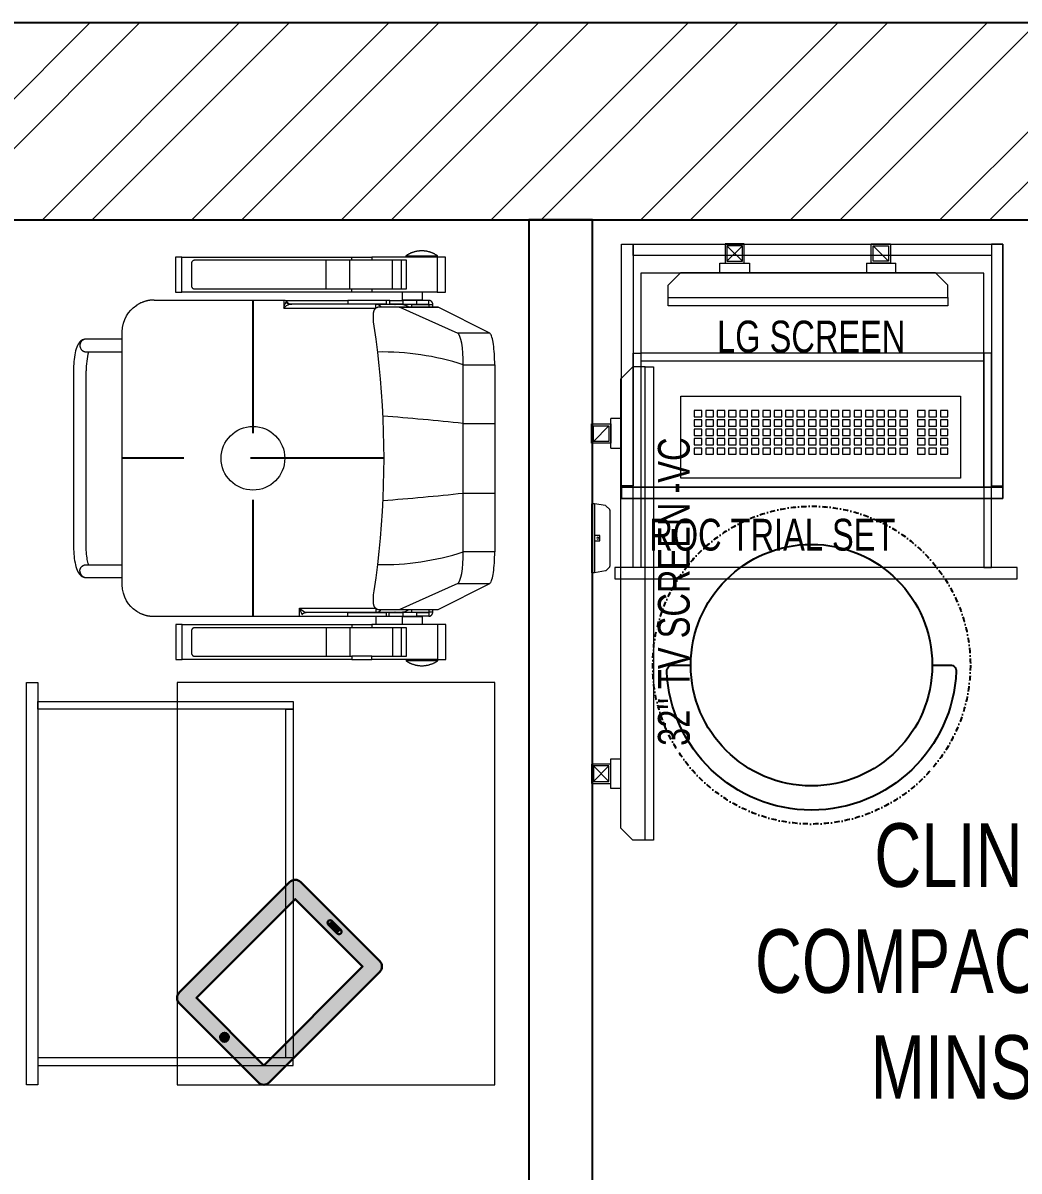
# Model space of a CAD drawing. Header units: feet. Extents: x 6972614 to 7004462, y -5279436 to -5273695.
# Drawn here: x 6988928 to 6990496, y -5275501 to -5273695 of the extents above; entities that cross this region are included whole.
import ezdxf

# ---------------------------------------------------------------- set-up
doc = ezdxf.new("R2010")
doc.units = ezdxf.units.FT
doc.header["$LTSCALE"] = 33
doc.header["$MEASUREMENT"] = 0
doc.linetypes.add('DASHDOT2', pattern=[0.5, 0.25, -0.125, 0, -0.125])
doc.linetypes.add('HIDDEN', pattern=[9.525, 6.35, -3.175])
doc.layers.add('A-WALL', color=1, linetype='Continuous')
for name, color, linetype, lineweight in [('A-WALL HATCH', 251, 'Continuous', 0), ('Floor-Unit', 1, 'Continuous', 13), ('LENS-DIM', 252, 'Continuous', 5), ('LENS-FURNITURE', 13, 'Continuous', 9), ('LENS-PARTITION', 21, 'Continuous', 25), ('LENS-TEXT', 31, 'Continuous', 5), ('LENS_DIMENSION', 193, 'Continuous', 0), ('LENS_PARTITION', 21, 'Continuous', 25), ('LENS_TEXT', 31, 'Continuous', 5), ('LK-EQPMT', 3, 'Continuous', 18), ('LK-FURNITURE', 13, 'Continuous', 9), ('LN-ELEVATION-1', 81, 'Continuous', 25), ('LN-ELEVATION-2', 103, 'Continuous', 20), ('TV', 92, 'Continuous', 18)]:
    doc.layers.add(name, color=color, linetype=linetype, lineweight=lineweight)
doc.styles.get("Standard").update_dxf_attribs({"font": 'GILC____.TTF'})

# ---------------------------------------------------------------- blocks, each defined once
blk = doc.blocks.new('A$C3831afab')
at = {"layer": 'A-WALL HATCH'}
h = blk.add_hatch(dxfattribs=at)
h.set_pattern_fill('ANSI32', color=256, scale=444)
h.set_pattern_definition([(45, (-3391640.25, 5458740.59), (-117.733279, 117.733279), []), (45, (-3391561.76, 5458740.59), (-117.733279, 117.733279), [])])
h.paths.add_polyline_path([(-28718, 4891), (-28718, 5431), (-27858, 5431), (-27738, 5431), (-26168, 5431), (-310, 5431), (-310, 310), (-26168, 310), (-28718, 310), (-28718, 590), (-28718, 680), (-29048, 680), (-29048, 0), (0, 0), (0, 5741), (-26168, 5741), (-27738, 5741), (-27858, 5741), (-29048, 5741), (-29048, 4891)])
at = {"layer": 'A-WALL'}
blk.add_lwpolyline([(0, 0), (0, 5741), (-26168, 5741), (-27738, 5741), (-27858, 5741), (-29048, 5741), (-29048, 4891), (-29048, 4891), (-29048, 4891), (-28718, 4891), (-28718, 5431), (-27858, 5431), (-27738, 5431), (-26168, 5431), (-310, 5431), (-310, 310)], dxfattribs=at)
blk = doc.blocks.new('TRIAL SET CABINET 633x500')
at = {"layer": 'LENS-FURNITURE'}
h = blk.add_hatch(color=9, dxfattribs=at)
h.dxf.hatch_style = 1
edge = h.paths.add_edge_path()
edge.add_line((-8.5, -982), (115.9, -857.5))
edge.add_arc((107.4, -849), 12, 315, 405)
edge.add_line((115.9, -840.5), (-58, -666.6))
edge.add_arc((-66.5, -675.1), 12, 45, 135)
edge.add_line((-75, -666.6), (-199.5, -791))
edge.add_arc((-191, -799.5), 12, 135, 225)
edge.add_line((-199.5, -808), (-25.5, -982))
edge.add_arc((-17, -973.5), 12, 225, 315)
h.paths.add_polyline_path([(-17, -955.1), (89, -849), (-66.5, -693.5), (-172.6, -799.5)], flags=16)
edge = h.paths.add_edge_path(flags=16)
edge.add_line((-138.3, -741.9), (-124.2, -727.8))
edge.add_arc((-121.3, -730.6), 4, 45, 135, ccw=False)
edge.add_arc((-121.3, -730.6), 4, -45, 45, ccw=False)
edge.add_line((-118.5, -733.4), (-132.6, -747.6))
edge.add_arc((-135.5, -744.7), 4, 225, 315, ccw=False)
edge.add_arc((-135.5, -744.7), 4, 135, 225, ccw=False)
edge = h.paths.add_edge_path(flags=16)
edge.add_arc((44.8, -910.9), 7, 0, 360)
at = {"layer": 'LENS-FURNITURE', "lineweight": 0}
h = blk.add_hatch(dxfattribs=at)
h.set_pattern_fill('ANSI31', color=252, scale=10, angle=405)
h.set_pattern_definition([(90, (-3772352.8758, -3684050.3276), (-1.25, 2e-16), [])])
edge = h.paths.add_edge_path()
edge.add_line((-138.3, -741.9), (-124.2, -727.8))
edge.add_arc((-121.3, -730.6), 4, 45, 135, ccw=False)
edge.add_arc((-121.3, -730.6), 4, -45, 45, ccw=False)
edge.add_line((-118.5, -733.4), (-132.6, -747.6))
edge.add_arc((-135.5, -744.7), 4, 225, 315, ccw=False)
edge.add_arc((-135.5, -744.7), 4, 135, 225, ccw=False)
edge = h.paths.add_edge_path()
edge.add_arc((44.8, -910.9), 7, 0, 360)
at = {"layer": 'LENS-FURNITURE'}
blk.add_lwpolyline([(119.4, -352.5), (119.4, -985.5), (-380.6, -985.5), (-380.6, -352.5)], close=True, dxfattribs=at)
at = {"layer": 'LENS-FURNITURE', "color": 146}
for points in [[(338.5, -352.5), (338.5, -985.5), (356.5, -985.5), (356.5, -352.5)], [(-63.5, -382.5), (-63.5, -394.5), (338.5, -394.5), (338.5, -382.5)], [(-63.5, -394.5), (-63.5, -943.5), (-51.5, -943.5), (-51.5, -394.5)], [(-63.5, -955.5), (-63.5, -943.5), (338.5, -943.5), (338.5, -955.5)]]:
    blk.add_lwpolyline(points, close=True, dxfattribs=at)
at = {"layer": 'LENS-FURNITURE', "color": 18, "lineweight": 30}
for points in [[(-8.5, -982), (115.9, -857.5, 0.414214), (115.9, -840.5), (-58, -666.6, 0.414214), (-75, -666.6), (-199.5, -791, 0.414214), (-199.5, -808), (-25.5, -982, 0.414214)], [(-138.3, -741.9), (-124.2, -727.8, -0.414214), (-118.5, -727.8), (-118.5, -727.8, -0.414214), (-118.5, -733.4), (-132.6, -747.6, -0.414214), (-138.3, -747.6), (-138.3, -747.6, -0.414214)]]:
    blk.add_lwpolyline(points, format="xyb", close=True, dxfattribs=at)
blk.add_lwpolyline([(-17, -955.1), (89, -849), (-66.5, -693.5), (-172.6, -799.5)], close=True, dxfattribs=at)
blk.add_circle((44.8, -910.9), 7, dxfattribs=at)
blk = doc.blocks.new('CHAIR UNIT')
blk.add_circle((0, 0), 50.1)
at = {"layer": 'Defpoints', "linetype": 'HIDDEN'}
for p, q in [((0, 205.7), (0, -205.7)), ((-249, 0), (249, 0))]:
    blk.add_line(p, q, dxfattribs=at)
at = {"layer": 'LENS-FURNITURE'}
for points in [[(-147.2, 331.1), (-147.2, 380.6), (-151.5, 380.5), (-155.9, 380.4), (-160.1, 380.3), (-164.3, 380.1), (-168.3, 379.8), (-172.2, 379.4), (-175.9, 379), (-179.3, 378.5), (-182.5, 378), (-185.5, 377.5), (-188.1, 376.9), (-190.5, 376.2), (-192.5, 375.6), (-194.2, 374.9), (-195.5, 374.1), (-196.4, 373.4), (-197, 372.7), (-197, 322.4)], [(-147.2, 380.6), (147.2, 380.6)], [(-54.8, 331.1), (-54.8, 380.6)], [(54.8, 331.1), (54.8, 380.6)], [(197, 322.4), (197, 372.7), (196.5, 373.4), (195.5, 374.1), (194.2, 374.9), (192.5, 375.6), (190.5, 376.2), (188.2, 376.9), (185.5, 377.5), (182.6, 378), (179.4, 378.5), (175.9, 379), (172.2, 379.4), (168.4, 379.8), (164.3, 380.1), (160.2, 380.3), (155.9, 380.4), (151.6, 380.5), (147.2, 380.6), (147.2, 331.1)], [(147.2, 331.1), (-147.2, 331.1)], [(-237.8, 231.2), (-197, 322.4)], [(197, 322.4), (237.8, 231.2)], [(197, 321.2), (197, 321.7), (197, 321.9)], [(-316.5, 290.7), (-318.5, 290.7), (-318.8, 290.3), (-319.1, 289.9), (-319.3, 289.4), (-319.9, 288.6), (-320.1, 288.1), (-320.4, 287.7), (-320.9, 286.8), (-321.2, 286.4), (-321.4, 285.9), (-321.6, 285.5), (-321.8, 285), (-322.3, 284.1), (-322.5, 283.6), (-322.7, 283.2), (-322.9, 282.7), (-323.1, 282.2), (-323.3, 281.8), (-323.5, 281.3), (-323.8, 280.4), (-324, 279.9), (-324.1, 279.4), (-324.5, 278.4), (-324.6, 277.9), (-324.7, 277.5), (-324.9, 277), (-325, 276.5), (-325.2, 275.5), (-325.5, 274.5), (-325.6, 274), (-325.7, 273.5), (-325.9, 272), (-326.1, 270.5), (-326.1, 270), (-326.2, 269.5), (-326.2, 269), (-326.3, 268.5), (-326.3, 268), (-326.3, 267.5), (-326.3, 267), (-326.3, 266.5), (-326.4, 266), (-326.4, 265.4), (-326.3, 264.9), (-326.3, 264.4), (-326.3, 263.9), (-326.3, 262.9), (-326.2, 262.4), (-326.2, 261.9), (-326.1, 261.4), (-326.1, 260.9), (-325.9, 259.4), (-325.8, 258.9), (-325.7, 258.4), (-325.7, 257.9), (-325.6, 257.4), (-325.5, 256.9), (-325.4, 256.4), (-325.2, 255.9), (-325, 254.9), (-324.9, 254.4), (-324.7, 253.9), (-324.6, 253.4), (-324.5, 253), (-324, 251.5), (-323.8, 251), (-323.6, 250.5), (-323.5, 250.1), (-323.3, 249.6), (-323.1, 249.1), (-322.9, 248.7), (-322.7, 248.2), (-322.5, 247.7), (-322.3, 247.3), (-321.8, 246.4), (-321.6, 245.9), (-321.4, 245.5), (-321.2, 245), (-320.7, 244.1), (-320.4, 243.7), (-320.1, 243.2), (-319.9, 242.8), (-319.3, 242), (-319.1, 241.5), (-318.8, 241.1), (-318.5, 240.7), (-316.5, 240.7)], [(-318.5, 240.7), (-318.5, 290.7)], [(-261.5, 290.2), (-261.5, 303.2), (-316.5, 303.2), (-316.5, 290.2), (-261.5, 290.2), (-261.5, 187)], [(-316.5, 290.2), (-316.5, 187)], [(-238, 230.2), (-238, 230.4), (-238, 290.9), (-238, 291), (-238, 291.1), (-237.9, 291.2), (-237.9, 291.3), (-237.9, 291.4), (-237.9, 291.5), (-237.8, 291.6), (-237.8, 291.7)], [(238, 230.2), (238, 230.4), (238, 290.9), (238, 291), (238, 291.1), (238, 291.2), (238, 291.3), (237.9, 291.4), (237.9, 291.5), (237.9, 291.6), (237.8, 291.7)], [(316.5, 290.4), (316.5, 303.4), (261.5, 303.4), (261.5, 290.4), (316.5, 290.4), (316.5, 187.2)], [(261.5, 290.4), (261.5, 187.2)], [(316.5, 240.9), (318.5, 240.9), (318.8, 241.3), (319.1, 241.7), (319.6, 242.6), (320.1, 243.4), (320.7, 244.3), (320.9, 244.8), (321.2, 245.2), (321.4, 245.6), (321.6, 246.1), (321.8, 246.5), (322.1, 247), (322.3, 247.5), (322.5, 247.9), (322.7, 248.4), (322.9, 248.9), (323.1, 249.3), (323.3, 249.8), (323.5, 250.3), (323.8, 251.2), (324, 251.7), (324.1, 252.2), (324.5, 253.1), (324.6, 253.6), (324.9, 254.6), (325, 255.1), (325.2, 256.1), (325.4, 256.6), (325.5, 257.1), (325.6, 257.6), (325.7, 258.1), (325.7, 258.6), (325.8, 259.1), (326, 260.1), (326.1, 261.1), (326.1, 261.6), (326.2, 262.1), (326.3, 263.1), (326.3, 263.6), (326.3, 264.1), (326.3, 264.6), (326.3, 265.1), (326.4, 265.6), (326.4, 266.1), (326.3, 266.6), (326.3, 267.1), (326.3, 267.7), (326.3, 268.2), (326.3, 268.7), (326.2, 269.7), (326.1, 270.2), (326.1, 270.7), (326, 271.7), (325.8, 272.7), (325.7, 273.2), (325.7, 273.7), (325.5, 274.7), (325.4, 275.2), (325.2, 275.7), (325, 276.7), (324.9, 277.2), (324.7, 277.6), (324.6, 278.1), (324.5, 278.6), (324.1, 279.6), (324, 280.1), (323.8, 280.6), (323.5, 281.5), (323.3, 282), (322.9, 282.9), (322.7, 283.4), (322.3, 284.3), (321.8, 285.2), (321.6, 285.7), (321.4, 286.1), (321.2, 286.6), (320.9, 287), (320.7, 287.5), (320.1, 288.3), (319.9, 288.8), (319.6, 289.2), (319.3, 289.6), (319.1, 290), (318.8, 290.5), (318.5, 290.9), (316.5, 290.9)], [(318.5, 290.9), (318.5, 240.9)], [(-238, 277.2), (-242, 277.2), (-242, 283.1), (-242.2, 283.1), (-242.6, 283.1), (-242.8, 283), (-243, 283), (-243.1, 283), (-243.3, 283), (-243.5, 282.9), (-243.7, 282.9), (-244.1, 282.8), (-244.2, 282.7), (-244.4, 282.6), (-244.8, 282.5), (-244.9, 282.4), (-245.1, 282.3), (-245.3, 282.2), (-245.6, 282), (-245.8, 281.9), (-245.9, 281.8), (-246.1, 281.7), (-246.2, 281.5), (-246.4, 281.4), (-246.5, 281.3), (-246.6, 281.2), (-246.8, 281), (-246.9, 280.9), (-247, 280.7), (-247.1, 280.6), (-247.4, 280.3), (-247.5, 280.1), (-247.6, 280), (-247.7, 279.8), (-247.8, 279.6), (-247.9, 279.3), (-248.1, 278.9), (-248.2, 278.6), (-248.3, 278.4), (-248.3, 278.2), (-248.4, 278), (-248.4, 277.8), (-248.4, 277.6), (-248.4, 277.4), (-248.5, 277.3), (-248.5, 277.1), (-248.5, 276.9), (-248.5, 276.7)], [(-242.5, 257.7), (-242.5, 276.7), (-248.5, 276.7), (-248.5, 257.7)], [(-242.5, 249.3), (-242.5, 249.4), (-242.4, 249.6), (-242.2, 249.6), (-242, 249.6), (-242, 277.2), (-242.1, 277.2), (-242.1, 277.2), (-242.2, 277.1), (-242.2, 277.1), (-242.3, 277.1), (-242.3, 277), (-242.4, 277), (-242.4, 277), (-242.5, 276.9), (-242.5, 276.8), (-242.5, 276.8), (-242.5, 276.7), (-242.5, 276.7)], [(-238, 283.1), (-242, 283.1)], [(248.5, 276.7), (248.5, 277.3), (248.4, 277.4), (248.4, 277.6), (248.4, 277.8), (248.4, 278), (248.3, 278.2), (248.1, 278.7), (248.1, 278.9), (247.9, 279.3), (247.9, 279.4), (247.8, 279.6), (247.7, 279.8), (247.6, 280), (247.5, 280.1), (247.4, 280.3), (247.1, 280.6), (247, 280.7), (246.9, 280.9), (246.8, 281), (246.6, 281.2), (246.5, 281.3), (246.1, 281.7), (245.9, 281.8), (245.8, 281.9), (245.6, 282), (245.3, 282.2), (245.1, 282.3), (244.9, 282.4), (244.8, 282.5), (244.4, 282.6), (244.2, 282.7), (244.1, 282.8), (243.9, 282.8), (243.7, 282.9), (243.5, 282.9), (243.3, 283), (243.1, 283), (242.9, 283), (242.8, 283), (242.6, 283.1), (242.2, 283.1), (242, 283.1), (242, 277.2), (238, 277.2)], [(242, 283.1), (238, 283.1)], [(242.5, 249.3), (242.4, 249.5), (242.4, 249.5), (242.4, 249.5), (242.4, 249.5), (242.2, 249.6), (242, 249.6), (242, 277.2), (242.1, 277.2), (242.1, 277.2), (242.2, 277.1), (242.2, 277.1), (242.3, 277.1), (242.3, 277), (242.4, 277), (242.4, 277), (242.5, 276.9), (242.5, 276.8), (242.5, 276.8), (242.5, 276.7), (242.5, 276.7)], [(242.5, 257.7), (242.5, 276.7), (248.5, 276.7), (248.5, 257.7)], [(-248.5, 265.7), (-249.5, 266.7), (-261.5, 266.7)], [(-249.5, 234.7), (-249.5, 266.7)], [(261.5, 266.9), (249.5, 266.9), (248.5, 265.9)], [(249.5, 266.9), (249.5, 234.9)], [(-266.5, 187), (-266.5, 241.7), (-311.5, 241.7), (-311.5, 187)], [(-261.5, 234.7), (-249.5, 234.7), (-248.5, 235.7)], [(-248.5, 215.4), (-248.5, 209.6), (-242.5, 209.6), (-242.5, 215.4), (-248.5, 215.4), (-248.5, 235.9)], [(-238, 201.8), (-238.2, 201.6), (-238.4, 201.5), (-238.6, 201.3), (-238.8, 201.1), (-238.9, 200.9), (-239.1, 200.8), (-239.3, 200.6), (-239.5, 200.4), (-239.7, 200.2), (-239.8, 200), (-240, 199.8), (-240.2, 199.6), (-240.3, 199.4), (-240.5, 199.2), (-240.6, 199), (-240.9, 198.6), (-241.1, 198.1), (-241.2, 197.9), (-241.4, 197.7), (-241.5, 197.4), (-241.6, 197.2), (-241.7, 197), (-241.8, 196.7), (-241.9, 196.5), (-241.9, 196.2), (-242, 196), (-242.1, 195.8), (-242.2, 195.5), (-242.2, 195.3), (-242.3, 195), (-242.3, 194.8), (-242.4, 194.5), (-242.4, 194), (-242.5, 193.7), (-242.5, 193.2), (-242.5, 232.1), (-242.2, 236.1), (-241.2, 240.1), (-239.5, 243.8), (-238, 246)], [(-242.5, 235.9), (-242.5, 215.4)], [(-242, 249.6), (-240.7, 249.6), (-239.3, 249.6), (-238, 249.5)], [(238, 246.1), (238.5, 245.4), (240.2, 242.4), (241.5, 239.1), (242.2, 235.6), (242.5, 232.1), (242.5, 193.2), (242.5, 84), (242.2, 81.9), (241.2, 79.8), (239.7, 77.4), (237.7, 75), (236, 73.4), (236, 73.4), (236.4, 73.5), (238.1, 74), (240.7, 74.9), (242.8, 75.7), (244.4, 76.5), (245.5, 77.3), (245.3, 77.5), (245.1, 77.6), (244.8, 77.9), (244.5, 78.3), (244.4, 78.5), (244.2, 78.7), (244.1, 78.8), (243.9, 79.2), (243.8, 79.4), (243.6, 79.6), (243.5, 79.8), (243.4, 80), (243.3, 80.2), (243.2, 80.4), (243.1, 80.7), (243.1, 80.9), (243, 81.1), (242.9, 81.3), (242.8, 81.7), (242.7, 82), (242.7, 82.2), (242.6, 82.4), (242.6, 82.6), (242.6, 82.9), (242.5, 83.1), (242.5, 83.5), (242.5, 83.8), (242.5, 84)], [(238, 249.5), (239.3, 249.6), (242, 249.6)], [(242.5, 214.3), (242.5, 209.8), (248.5, 209.8), (248.5, 214.3), (242.5, 214.3), (242.5, 235.9)], [(248.5, 235.9), (249.5, 234.9), (261.5, 234.9)], [(248.5, 214.3), (248.5, 235.9)], [(311.5, 187.2), (311.5, 241.8), (266.5, 241.8), (266.5, 187.2)], [(-266.5, 233.8), (-311.5, 233.8)], [(-266.5, 219.8), (-311.5, 219.8)], [(-242.5, 222.6), (-242.4, 223), (-242.4, 223.1), (-242.4, 223.1), (-242.4, 223.1), (-242.2, 223.4), (-242, 223.6)], [(242, 223.7), (242.2, 223.4), (242.4, 223.2), (242.5, 223), (242.5, 222.7)], [(311.5, 234), (266.5, 234)], [(311.5, 220), (266.5, 220)], [(-248.5, 209.6), (-248.5, 149.4)], [(-242.5, 209.6), (-242.5, 149.4)], [(-238, 199.5), (-238, 199.4), (-238, 199.1), (-238, 198.6), (-237.9, 198.4), (-237.9, 197.9), (-237.8, 197.7), (-237.7, 197.2), (-237.7, 197), (-237.6, 196.7), (-237.6, 196.5), (-237.5, 196.3), (-237.4, 196), (-237.3, 195.8), (-237.2, 195.6), (-237.1, 195.4), (-237, 195.1), (-236.9, 194.9), (-236.8, 194.7), (-236.5, 194.1), (-236.3, 193.9), (-236.2, 193.7), (-236.1, 193.5), (-235.8, 193.1), (-235.5, 192.7), (-235.3, 192.6), (-235.1, 192.4), (-235, 192.2), (-234.8, 192), (-234.6, 191.9), (-234.2, 191.6), (-233.9, 191.3), (-233.5, 191), (-233.3, 190.9), (-233, 190.7), (-232.6, 190.5), (-232.4, 190.4), (-232, 190.2), (-231.7, 190.1), (-231.5, 190), (-231.1, 189.8), (-230.8, 189.8), (-230.6, 189.7), (-230.4, 189.7), (-230.1, 189.6), (-229.9, 189.5), (-229.7, 189.5), (-229.4, 189.5), (-228.9, 189.4), (-228.7, 189.4), (-228.5, 189.4), (-228.2, 189.4), (-228, 189.4), (-214.9, 189.4)], [(-214.9, 189.4), (-208.1, 190.4), (-187.4, 193.3), (-166.6, 195.9), (-145.8, 198.2), (-125, 200.2), (-104.2, 201.9), (-83.3, 203.3), (-62.4, 204.4), (-41.5, 205.2), (-20.6, 205.7), (0.3, 205.8), (21.2, 205.6), (42.1, 205.2), (63, 204.4), (83.9, 203.3), (104.8, 201.9), (125.6, 200.2), (146.5, 198.2), (167.2, 195.8), (188, 193.2), (208.7, 190.3), (214.9, 189.4)], [(214.9, 189.4), (228, 189.4), (228.3, 189.4), (228.5, 189.4), (228.7, 189.4), (229, 189.4), (229.5, 189.5), (229.7, 189.5), (229.9, 189.5), (230.6, 189.7), (230.9, 189.8), (231.1, 189.8), (231.3, 189.9), (231.6, 190), (231.8, 190.1), (232, 190.2), (232.2, 190.3), (232.4, 190.4), (232.7, 190.5), (233.1, 190.7), (233.3, 190.9), (233.5, 191), (233.9, 191.3), (234.3, 191.6), (234.6, 191.9), (234.8, 192), (235, 192.2), (235.2, 192.4), (235.3, 192.6), (235.5, 192.7), (235.8, 193.1), (236.1, 193.5), (236.4, 193.9), (236.5, 194.1), (236.6, 194.3), (236.9, 194.7), (237, 194.9), (237.1, 195.1), (237.2, 195.4), (237.3, 195.6), (237.4, 195.8), (237.5, 196), (237.5, 196.3), (237.6, 196.5), (237.7, 196.7), (237.8, 197.4), (237.9, 197.7), (237.9, 197.9), (238, 198.4), (238, 198.6), (238, 198.9), (238, 199.1), (238, 199.4), (238, 199.5)], [(242.5, 149.5), (242.5, 209.8)], [(248.5, 149.5), (248.5, 209.8)], [(-316.5, 155.2), (-316.5, 187), (-311.5, 187), (-311.5, 155.2)], [(-266.5, 155.2), (-266.5, 187), (-261.5, 187), (-261.5, 155.2)], [(-236, 193.5), (-236.5, 193.5), (-237.1, 193.5), (-238.2, 193.5), (-238.7, 193.5), (-239.2, 193.5), (-239.8, 193.4), (-240.3, 193.4), (-241.4, 193.3), (-242, 193.3), (-242.5, 193.2), (-242.5, 59), (-242.2, 57), (-241.2, 54.8), (-239.8, 52.5), (-237.7, 50), (-236, 48.4), (-236, 193.4)], [(261.5, 194), (248.5, 194)], [(261.5, 155.4), (261.5, 187.2), (266.5, 187.2), (266.5, 155.4)], [(-316.5, -111.8), (-316.5, 155.2), (-311.5, 155.2), (-311.5, -91.8), (-311.5, -92), (-311.5, -92.1), (-311.5, -92.3), (-311.5, -92.5), (-311.4, -92.7), (-311.4, -93), (-311.3, -93.2), (-311.3, -93.3), (-311.2, -93.6), (-311.1, -93.8), (-311, -93.9), (-310.9, -94.1), (-310.9, -94.3), (-310.6, -94.7), (-310.5, -94.8), (-310.4, -95), (-310.3, -95.1), (-310.1, -95.2), (-309.9, -95.5), (-309.8, -95.6), (-309.7, -95.7), (-309.2, -96), (-309.1, -96.1), (-309, -96.2), (-308.8, -96.2), (-308.5, -96.4), (-308.2, -96.5), (-308, -96.6), (-307.7, -96.7), (-307.5, -96.7), (-307.3, -96.7), (-307.2, -96.8), (-307, -96.8), (-306.8, -96.8), (-306.7, -96.8), (-306.5, -96.8), (-271.5, -96.8), (-271.3, -96.8), (-271.2, -96.8), (-271, -96.8), (-270.8, -96.8), (-270.5, -96.7), (-270.3, -96.7), (-270, -96.6), (-269.8, -96.5), (-269.7, -96.5), (-269.5, -96.4), (-269.2, -96.2), (-269.1, -96.2), (-268.9, -96.1), (-268.8, -96), (-268.6, -95.9), (-268.3, -95.7), (-268.2, -95.6), (-268.1, -95.5), (-267.8, -95.2), (-267.7, -95.1), (-267.6, -95), (-267.5, -94.8), (-267.4, -94.7), (-267.3, -94.5), (-267.2, -94.4), (-267.1, -94.1), (-267, -93.9), (-266.9, -93.6), (-266.8, -93.5), (-266.7, -93.3), (-266.7, -93.2), (-266.6, -93), (-266.6, -92.7), (-266.5, -92.5), (-266.5, -92.3), (-266.5, -92), (-266.5, -91.8), (-266.5, 155.2), (-261.5, 155.2), (-261.5, -111.8)], [(-266.5, 152.7), (-311.5, 152.7)], [(-248.5, 50.7), (-248.5, 52.8), (-248.5, 149.4), (-242.5, 149.4), (-242.5, 61.3)], [(248.5, 75.6), (248.5, 149.5), (242.5, 149.5), (242.5, 83.8)], [(316.5, 155.4), (316.5, -111.6), (261.5, -111.6), (261.5, -121.6), (316.5, -121.6), (316.5, -111.6)], [(261.5, -111.6), (261.5, 155.4), (266.5, 155.4), (266.5, -91.6), (266.5, -91.8), (266.5, -91.9), (266.5, -92.1), (266.5, -92.3), (266.6, -92.5), (266.6, -92.6), (266.6, -92.8), (266.7, -93.1), (266.8, -93.3), (266.8, -93.4), (266.9, -93.6), (267, -93.8), (267.1, -93.9), (267.1, -94.1), (267.2, -94.2), (267.3, -94.4), (267.4, -94.5), (267.5, -94.6), (267.6, -94.8), (267.7, -94.9), (267.8, -95), (268.1, -95.3), (268.2, -95.4), (268.3, -95.5), (268.6, -95.7), (268.8, -95.8), (268.9, -95.9), (269, -96), (269.4, -96.1), (269.8, -96.3), (270, -96.4), (270.3, -96.5), (270.5, -96.5), (270.6, -96.5), (270.8, -96.6), (271, -96.6), (271.2, -96.6), (271.5, -96.6), (306.5, -96.6), (306.7, -96.6), (306.8, -96.6), (307, -96.6), (307.2, -96.6), (307.3, -96.5), (307.5, -96.5), (307.7, -96.5), (308, -96.4), (308.2, -96.3), (308.3, -96.3), (308.6, -96.1), (308.8, -96), (308.9, -96), (309.1, -95.9), (309.2, -95.8), (309.4, -95.7), (309.7, -95.5), (309.8, -95.4), (309.9, -95.3), (310.1, -95), (310.3, -94.9), (310.4, -94.8), (310.6, -94.5), (310.7, -94.4), (310.8, -94.2), (310.9, -94.1), (310.9, -93.9), (311, -93.8), (311.1, -93.4), (311.2, -93.3), (311.3, -93.1), (311.4, -92.8), (311.4, -92.6), (311.4, -92.5), (311.5, -92.3), (311.5, -92.1), (311.5, -91.9), (311.5, -91.8), (311.5, -91.6), (311.5, 155.4)], [(311.5, 152.9), (266.5, 152.9)], [(-266.5, 115.3), (-311.5, 115.3)], [(311.5, 115.5), (266.5, 115.5)], [(246.5, 78.1), (246.2, 77.9), (245.5, 77.3)], [(248.5, 75.7), (248.7, 75.2), (248.7, 75), (248.8, 74.8), (248.8, 74.7), (248.9, 74.5), (249, 74), (249, 73.8), (249, 73.5), (249, 73.3), (249, -155.7)], [(-246.6, 53.1), (-246.2, 53.4), (-245.8, 53.7), (-245.5, 54), (-245.1, 54.4), (-245, 54.6), (-244.7, 54.9), (-244.5, 55.1), (-244.4, 55.3), (-244.2, 55.5), (-244.1, 55.7), (-244, 55.9), (-243.9, 56.1), (-243.6, 56.5), (-243.5, 56.8), (-243.4, 57), (-243.3, 57.2), (-243.2, 57.4), (-243.1, 57.9), (-242.9, 58.3), (-242.8, 58.8), (-242.7, 59), (-242.7, 59.2), (-242.6, 59.5), (-242.6, 59.7), (-242.6, 59.9), (-242.5, 60.2), (-242.5, 60.7), (-242.5, 60.9), (-242.5, 61.1)], [(-249, -155.7), (-249, 48.3), (-249, 48.5), (-249, 48.6), (-249, 48.8), (-249, 49), (-248.9, 49.2), (-248.9, 49.4), (-248.9, 49.6), (-248.8, 49.8), (-248.8, 49.9), (-248.7, 50.1), (-248.6, 50.5), (-248.4, 50.8), (-248.4, 51), (-248.3, 51.1), (-248.2, 51.3), (-248, 51.6), (-247.9, 51.8), (-247.8, 51.9), (-247.6, 52.1), (-247.5, 52.2), (-247.3, 52.5), (-247.1, 52.6), (-247, 52.7), (-246.9, 52.9), (-246.7, 53), (-246.6, 53.1), (-246.3, 52.9), (-245.5, 52.3)], [(-248.5, 52.8), (-246.9, 52.8)], [(-249, -155.7), (-249, -156.3), (-249, -156.8), (-249, -157.3), (-249, -157.9), (-248.9, -158.4), (-248.9, -159.5), (-248.8, -160), (-248.7, -161.1), (-248.7, -161.6), (-248.6, -162.1), (-248.5, -162.7), (-248.4, -163.7), (-248.3, -164.2), (-248.1, -165.3), (-248, -165.8), (-247.9, -166.3), (-247.7, -166.9), (-247.6, -167.4), (-247.5, -167.9), (-247.2, -168.9), (-246.9, -170), (-246.8, -170.5), (-246.4, -171.5), (-246.3, -172), (-246.1, -172.5), (-245.9, -173), (-245.7, -173.5), (-245.5, -174), (-245.3, -174.5), (-244.7, -176), (-244.5, -176.5), (-243.8, -177.9), (-243.1, -179.3), (-242.6, -180.3), (-242.3, -180.7), (-242, -181.2), (-241.7, -181.7), (-241.2, -182.6), (-240.9, -183)], [(249, -155.7), (249, -156.3), (249, -156.8), (249, -157.3), (248.9, -157.9), (248.9, -158.4), (248.9, -159.5), (248.8, -160), (248.8, -160.5), (248.7, -161.1), (248.7, -161.6), (248.6, -162.1), (248.5, -162.7), (248.4, -163.7), (248.3, -164.2), (248.2, -164.8), (248.1, -165.3), (248, -165.8), (247.9, -166.3), (247.7, -166.9), (247.6, -167.4), (247.5, -167.9), (247.2, -168.9), (246.9, -170), (246.8, -170.5), (246.4, -171.5), (246.3, -172), (246.1, -172.5), (245.9, -173), (245.7, -173.5), (245.5, -174), (245.3, -174.5), (245.1, -175), (244.7, -176), (244.5, -176.5), (244, -177.4), (243.8, -177.9), (243.6, -178.4), (243.1, -179.3), (242.8, -179.8), (242, -181.2), (241.7, -181.7), (241.2, -182.6), (240.9, -183), (236.9, -188.4), (233, -192.4), (228.7, -196), (224, -199), (218.3, -201.8), (212.4, -203.9), (205.8, -205.3), (199, -205.7), (199, -205.7)], [(-199, -205.7), (-199, -205.7), (-205.8, -205.3), (-212.4, -203.9), (-218.3, -201.8), (-224, -199), (-228.7, -196), (-233, -192.4), (-236.9, -188.4), (-240.9, -183), (-240.9, -183.1), (-240.9, -183.1)], [(199, -205.7), (-199, -205.7)], [(-187.5, -205.7), (-187.5, -262.7), (-187.4, -264.6), (-186.9, -266.5), (-186.2, -268.2), (-185.3, -269.8), (-184.3, -271.2), (-183, -272.5), (-181.5, -273.7), (-179.7, -274.9), (-177.6, -276.1), (-175, -277.2), (-172, -278.2), (-169, -279.1), (-165.8, -279.8), (-162.6, -280.5), (-159.2, -281), (-155.7, -281.4), (-152.2, -281.8), (-148.5, -282.1), (-144.8, -282.3), (-141.1, -282.4), (-137.5, -282.4), (137.5, -282.4), (139.5, -282.4), (143.2, -282.3), (146.9, -282.2), (150.6, -281.9), (154.2, -281.6), (157.6, -281.2), (161, -280.7), (164.3, -280.1), (167.4, -279.5), (170.3, -278.7), (173.2, -277.8), (175.9, -276.8), (178.6, -275.6), (180.7, -274.3), (182.4, -273), (183.8, -271.7), (185, -270.2), (186, -268.6), (186.8, -266.9), (187.3, -265.1), (187.5, -263.3), (187.5, -262.7), (187.5, -205.7)], [(-177.5, -272.4), (-177.3, -272.4), (-176.8, -272.4), (-176.3, -272.4), (-176.1, -272.3), (-175.8, -272.3), (-175.6, -272.3), (-175.4, -272.2), (-175.1, -272.2), (-174.9, -272.1), (-174.4, -272), (-174.2, -271.9), (-174, -271.8), (-173.8, -271.7), (-173.3, -271.6), (-173.1, -271.5), (-172.5, -271.1), (-172.3, -271), (-171.9, -270.8), (-171.5, -270.5), (-171.1, -270.2), (-170.9, -270), (-170.8, -269.9), (-170.4, -269.6), (-170.1, -269.2), (-169.9, -269), (-169.6, -268.7), (-169.5, -268.5), (-169.3, -268.3), (-169.2, -268.1), (-169.1, -267.9), (-168.9, -267.7), (-168.7, -267.3), (-168.5, -266.9), (-168.4, -266.6), (-168.3, -266.4), (-168.2, -266.2), (-168.1, -266), (-168, -265.8), (-167.9, -265.3), (-167.8, -265.1), (-167.8, -264.8), (-167.7, -264.6), (-167.7, -264.4), (-167.6, -264.1), (-167.6, -263.9), (-167.6, -263.7), (-167.5, -263), (-167.5, -262.7), (-167.5, -205.7)], [(177.5, -272.4), (177.3, -272.4), (176.8, -272.4), (176.3, -272.4), (176.1, -272.3), (175.8, -272.3), (175.6, -272.3), (175.4, -272.2), (175.1, -272.2), (174.9, -272.1), (174.4, -272), (174.2, -271.9), (174, -271.8), (173.8, -271.7), (173.3, -271.6), (173.1, -271.5), (172.9, -271.4), (172.7, -271.2), (172.5, -271.1), (172.3, -271), (171.9, -270.8), (171.7, -270.6), (171.5, -270.5), (171.3, -270.3), (171.1, -270.2), (170.9, -270), (170.8, -269.9), (170.4, -269.6), (169.9, -269), (169.8, -268.9), (169.6, -268.7), (169.5, -268.5), (169.3, -268.3), (169.2, -268.1), (169.1, -267.9), (168.9, -267.7), (168.7, -267.3), (168.5, -266.9), (168.4, -266.6), (168.3, -266.4), (168.2, -266.2), (168.1, -266), (168, -265.8), (167.9, -265.5), (167.8, -265.1), (167.8, -264.8), (167.7, -264.6), (167.7, -264.4), (167.6, -264.1), (167.6, -263.9), (167.6, -263.7), (167.5, -263), (167.5, -262.7), (167.5, -205.7)], [(-187.5, -262.7), (-187.5, -263.2), (-187.4, -263.7), (-187.4, -264.1), (-187.3, -264.4), (-187.3, -264.6), (-187.2, -264.8), (-187.2, -265.1), (-187.1, -265.3), (-187, -265.8), (-186.9, -266), (-186.8, -266.2), (-186.7, -266.4), (-186.6, -266.6), (-186.5, -266.9), (-186.3, -267.3), (-186.1, -267.7), (-185.9, -267.9), (-185.8, -268.1), (-185.7, -268.3), (-185.5, -268.5), (-185.4, -268.7), (-185.1, -269), (-184.9, -269.2), (-184.6, -269.6), (-184.2, -269.9), (-183.9, -270.2), (-183.7, -270.3), (-183.5, -270.5), (-183.1, -270.8), (-182.7, -271), (-182.5, -271.1), (-181.9, -271.5), (-181.7, -271.6), (-181.2, -271.7), (-181, -271.8), (-180.8, -271.9), (-180.5, -272), (-180.1, -272.1), (-179.9, -272.2), (-179.6, -272.2), (-179.4, -272.3), (-179.2, -272.3), (-178.9, -272.3), (-178.7, -272.4), (-178.2, -272.4), (-177.7, -272.4), (-177.5, -272.4)], [(167.5, -258.6), (166.8, -258.9), (165.4, -259.4), (163.6, -259.8), (161.5, -260.3), (159.2, -260.7), (156.7, -261.1), (153.9, -261.5), (150.9, -261.8), (147.8, -262.1), (144.6, -262.3), (141.3, -262.4), (138.1, -262.4), (137.5, -262.4), (-137.5, -262.4)], [(177.5, -272.4), (177.7, -272.4), (178.2, -272.4), (178.7, -272.4), (178.9, -272.3), (179.2, -272.3), (179.4, -272.3), (179.6, -272.2), (179.9, -272.2), (180.1, -272.1), (180.5, -272), (180.8, -271.9), (181, -271.8), (181.2, -271.7), (181.7, -271.6), (181.9, -271.5), (182.5, -271.1), (182.7, -271), (182.9, -270.9), (183.1, -270.8), (183.3, -270.6), (183.5, -270.5), (183.7, -270.3), (183.9, -270.2), (184.2, -269.9), (184.6, -269.6), (184.9, -269.2), (185.1, -269), (185.2, -268.9), (185.4, -268.7), (185.7, -268.3), (185.8, -268.1), (185.9, -267.9), (186.1, -267.7), (186.3, -267.3), (186.5, -266.9), (186.6, -266.6), (186.7, -266.4), (186.8, -266.2), (187, -265.8), (187.1, -265.3), (187.2, -265.1), (187.2, -264.8), (187.3, -264.6), (187.3, -264.4), (187.4, -264.1), (187.4, -263.9), (187.5, -263.4), (187.5, -263.2), (187.5, -262.7)]]:
    blk.add_lwpolyline(points, dxfattribs=at)
for points in [[(-197, 372.7), (-237.8, 291.7), (-237.8, 231.2, 0.110434), (-238, 230.4), (-238, 199.5), (-238, 199.4)], [(238, 199.4), (238, 199.5), (238, 230.4, 0.107055), (237.8, 231.2), (237.8, 291.7), (197, 372.7)], [(236, 193.5, -0.026868), (242.5, 193.2), (242.5, 193.5), (242.5, 193.7), (242.4, 194.2), (242.4, 194.5), (242.3, 194.8), (242.3, 195), (242.2, 195.2), (242.2, 195.5), (242.1, 195.7), (242, 196), (242, 196.2), (241.9, 196.5), (241.7, 196.9), (241.5, 197.4), (241.3, 197.9), (241.2, 198.1), (240.9, 198.5), (240.8, 198.8), (240.6, 199), (240.3, 199.4), (240.2, 199.6), (240, 199.8), (239.9, 200), (239.7, 200.2), (239.5, 200.4), (239.4, 200.6), (239.2, 200.7), (239, 200.9), (238.8, 201.1), (238.4, 201.4), (238, 201.7)], [(249, 73.3, 0.004277), (236, 73.4), (236, 193.3)], [(-249, 48.3, -0.00446), (-236, 48.4), (-236, 48.4), (-236.4, 48.5), (-238.1, 49), (-240.7, 49.9), (-242.8, 50.7), (-244.4, 51.5), (-245.5, 52.3), (-245.3, 52.5), (-245.1, 52.6), (-244.8, 52.9), (-244.5, 53.3), (-244.4, 53.5), (-244.2, 53.7), (-244.1, 53.8), (-244, 54), (-243.9, 54.2), (-243.6, 54.6), (-243.5, 54.8), (-243.4, 55), (-243.3, 55.2), (-243.2, 55.4), (-243.1, 55.7), (-243.1, 55.9), (-243, 56.1), (-242.9, 56.3), (-242.8, 56.7), (-242.7, 57), (-242.7, 57.2), (-242.6, 57.4), (-242.6, 57.6), (-242.6, 57.9), (-242.5, 58.1), (-242.5, 58.5), (-242.5, 58.8), (-242.5, 59)]]:
    blk.add_lwpolyline(points, format="xyb", dxfattribs=at)
for points in [[(-248.5, 235.9), (-242.5, 235.9), (-242.5, 257.7), (-248.5, 257.7)], [(248.5, 257.7), (242.5, 257.7), (242.5, 235.9), (248.5, 235.9)], [(316.5, 187.2), (311.5, 187.2), (311.5, 155.4), (316.5, 155.4)], [(-261.5, -111.8), (-316.5, -111.8), (-316.5, -121.8), (-261.5, -121.8)]]:
    blk.add_lwpolyline(points, close=True, dxfattribs=at)
for centre, radius, start, end in [((247.3, 203.6), 414.6, 162.0923, 181.0762), ((4674.9, -167.5), 4755.9, 173.9822, 175.5169), ((-4674.9, -167.5), 4755.9, 4.4831, 6.0178), ((-247.3, 203.6), 414.6, 358.9238, 17.9077), ((-140.4, -164.1), 98.4, 253.9957, 271.677)]:
    blk.add_arc(centre, radius, start, end, dxfattribs=at)
for points in [[(-147.2, 331.1), (-173.1, 331.1), (-194.7, 327.3), (-197, 322.4)], [(197, 322.4), (194.8, 327.3), (173.2, 331.1), (147.2, 331.1)]]:
    blk.add_open_spline(points, degree=3, dxfattribs=at)
blk = doc.blocks.new('TRIAL SET ROC')
at = {"layer": 'LENS-DIM', "ltscale": 0.5}
for points in [[(-400.4, -364.3), (-430.4, -364.3)], [(169.6, -364.3), (139.6, -364.3)]]:
    blk.add_lwpolyline(points, dxfattribs=at)
at = {"layer": 'LENS-FURNITURE'}
blk.add_lwpolyline([(-430.4, 18), (169.6, 18), (169.6, -382.3), (-430.4, -382.3)], close=True, dxfattribs=at)
at = {"layer": 'LENS-FURNITURE', "color": 146}
for points in [[(-412.4, -153.6), (-400.4, -153.6), (-400.4, -490.6), (-412.4, -490.6)], [(139.6, -153.6), (-400.4, -153.6), (-400.4, -165.6), (139.6, -165.6)], [(151.6, -153.6), (139.6, -153.6), (139.6, -490.6), (151.6, -490.6)], [(192.1, -490.6), (-440.9, -490.6), (-440.9, -508.6), (192.1, -508.6)]]:
    blk.add_lwpolyline(points, close=True, dxfattribs=at)
at = {"layer": 'LN-ELEVATION-2'}
for points in [[(-430.4, 18), (-412.4, 18), (-412.4, -362.3), (-430.4, -362.3)], [(-412.4, 18), (151.6, 18), (151.6, 0), (-412.4, 0)], [(169.6, 18), (151.6, 18), (151.6, -362.3), (169.6, -362.3)], [(169.6, -364.3), (-430.4, -364.3), (-430.4, -382.3), (169.6, -382.3)], [(169.6, -382.3), (-430.4, -382.3), (-430.4, -364.3), (169.6, -364.3)]]:
    blk.add_lwpolyline(points, close=True, dxfattribs=at)
at = {"layer": 'LN-ELEVATION-2', "linetype": 'HIDDEN', "ltscale": 100}
blk.add_lwpolyline([(-400.4, -364.3), (139.6, -364.3), (139.6, -27.4), (-400.4, -27.4)], close=True, dxfattribs=at)
at = {"insert": (-386.9, -414.1), "char_height": 50, "attachment_point": 1}
blk.add_mtext_dynamic_manual_height_columns('ROC TRIAL SET', width=625.228, gutter_width=500, heights=[0], dxfattribs=at)
blk = doc.blocks.new('*U22')
at = {"layer": 'LK-EQPMT', "ltscale": 12}
blk.add_lwpolyline([(6, 4.9), (-6, 4.9), (-6, -4.9), (6, -4.9)], close=True, dxfattribs=at)
blk = doc.blocks.new('*U23')
at = {"color": 0, "linetype": 'ByBlock', "lineweight": -2}
for p in [(0, 0), (18, 0), (35.9, 0), (53.9, 0), (71.8, 0), (89.8, 0), (107.8, 0), (125.7, 0), (143.7, 0), (161.6, 0), (179.6, 0), (197.6, 0), (215.5, 0), (233.5, 0), (251.4, 0), (269.4, 0), (287.4, 0), (305.3, 0), (323.3, 0), (0, -14.7), (18, -14.7), (35.9, -14.7), (53.9, -14.7), (71.8, -14.7), (89.8, -14.7), (107.8, -14.7), (125.7, -14.7), (143.7, -14.7), (161.6, -14.7), (179.6, -14.7), (197.6, -14.7), (215.5, -14.7), (233.5, -14.7), (251.4, -14.7), (269.4, -14.7), (287.4, -14.7), (305.3, -14.7), (323.3, -14.7), (0, -29.5), (18, -29.5), (35.9, -29.5), (53.9, -29.5), (71.8, -29.5), (89.8, -29.5), (107.8, -29.5), (125.7, -29.5), (143.7, -29.5), (161.6, -29.5), (179.6, -29.5), (197.6, -29.5), (215.5, -29.5), (233.5, -29.5), (251.4, -29.5), (269.4, -29.5), (287.4, -29.5), (305.3, -29.5), (323.3, -29.5), (0, -44.2), (0, -59), (18, -44.2), (18, -59), (35.9, -44.2), (35.9, -59), (53.9, -44.2), (53.9, -59), (71.8, -44.2), (71.8, -59), (89.8, -44.2), (89.8, -59), (107.8, -44.2), (107.8, -59), (125.7, -44.2), (125.7, -59), (143.7, -44.2), (143.7, -59), (161.6, -44.2), (161.6, -59), (179.6, -44.2), (179.6, -59), (197.6, -44.2), (197.6, -59), (215.5, -44.2), (215.5, -59), (233.5, -44.2), (233.5, -59), (251.4, -44.2), (251.4, -59), (269.4, -44.2), (269.4, -59), (287.4, -44.2), (287.4, -59), (305.3, -44.2), (305.3, -59), (323.3, -44.2), (323.3, -59)]:
    blk.add_blockref('*U22', p, dxfattribs=at)
blk = doc.blocks.new('*U20')
at = {"layer": 'LK-EQPMT', "ltscale": 12}
blk.add_lwpolyline([(6, 4.9), (-6, 4.9), (-6, -4.9), (6, -4.9)], close=True, dxfattribs=at)
blk = doc.blocks.new('*U21')
at = {"color": 0, "linetype": 'ByBlock', "lineweight": -2}
for p in [(0, 0), (18, 0), (35.9, 0), (0, -14.7), (18, -14.7), (35.9, -14.7), (0, -29.5), (18, -29.5), (35.9, -29.5), (0, -44.2), (0, -59), (18, -44.2), (18, -59), (35.9, -44.2), (35.9, -59)]:
    blk.add_blockref('*U20', p, dxfattribs=at)
blk = doc.blocks.new('*U15')
at = {"ltscale": 12}
blk.add_lwpolyline([(8, 0), (8, 129.1), (448, 129.1), (448, 0)], close=True, dxfattribs=at)
for name, p in [('*U23', (35.2, 101.6)), ('*U21', (386.6, 101.6))]:
    blk.add_blockref(name, p)
blk = doc.blocks.new('CLINIC SCREEN')
at = {"layer": 'TV'}
for p, q in [((-103.1, 42.9), (-127.4, 18.6)), ((-127.4, 42.9), (-103.1, 18.6)), ((102.7, 42.9), (127, 18.6))]:
    blk.add_line(p, q, dxfattribs=at)
at = {"layer": 'TV', "ltscale": 12}
for p, q in [((-220, -19.4), (-200.6, 0)), ((200.6, 0), (-200.6, 0)), ((-138.5, 0), (-138.5, 15.5)), ((-138.5, 15.5), (-92, 15.5)), ((-92, 15.5), (-92, 0)), ((92, 15.5), (92, 0)), ((92, 15.5), (138.5, 15.5)), ((138.5, 0), (138.5, 15.5)), ((220, -19.4), (200.6, 0)), ((-220, -38.8), (-220, -19.4)), ((220, -38.8), (220, -19.4))]:
    blk.add_line(p, q, dxfattribs=at)
at = {"layer": 'TV'}
for points in [[(-130.4, 15.5), (-100.1, 15.5), (-100.1, 45.9), (-130.4, 45.9)], [(-127.4, 18.6), (-103.1, 18.6), (-103.1, 42.9), (-127.4, 42.9)], [(130, 15.5), (99.7, 15.5), (99.7, 45.9), (130, 45.9)], [(127, 18.6), (102.7, 18.6), (102.7, 42.9), (127, 42.9)]]:
    blk.add_lwpolyline(points, close=True, dxfattribs=at)
at = {"layer": 'TV', "ltscale": 12}
blk.add_lwpolyline([(-220, -51.7), (-220, -38.8), (220, -38.8), (220, -51.7)], close=True, dxfattribs=at)
at = {"layer": 'Floor-Unit', "color": 0, "ltscale": 2, "insert": (5.2, -100.4), "char_height": 50, "attachment_point": 5}
blk.add_mtext_dynamic_manual_height_columns('LG SCREEN', width=466.48, gutter_width=12.5, heights=[0], dxfattribs=at)
blk = doc.blocks.new('DOCTOR STOOL')
at = {"layer": 'LN-ELEVATION-1', "ltscale": 100}
blk.add_lwpolyline([(228, 37.8), (228, 9.1, -0.426474), (218.5, 0, -0.959166), (218.5, 455.6, -0.426474), (228, 446.5), (228, 417.8)], format="xyb", dxfattribs=at)
at = {"layer": 'LN-ELEVATION-1', "linetype": 'DASHDOT2'}
blk.add_circle((228, 227.8), 250, dxfattribs=at)
at = {"layer": 'LN-ELEVATION-1', "ltscale": 100}
blk.add_circle((228, 227.8), 190, dxfattribs=at)
blk = doc.blocks.new('32INCH VC FOR CLINIC')
at = {"layer": 'LK-EQPMT'}
for p, q in [((116.9, 152.6), (92.6, 128.3)), ((92.6, 152.6), (116.9, 128.3)), ((627.7, 152.6), (652, 128.3))]:
    blk.add_line(p, q, dxfattribs=at)
at = {"layer": 'LK-EQPMT', "ltscale": 12}
for p, q in [((0, 90.3), (19.4, 109.7)), ((725.6, 109.7), (19.4, 109.7)), ((81.5, 109.7), (81.5, 125.2)), ((81.5, 125.2), (128, 125.2)), ((128, 125.2), (128, 109.7)), ((617, 125.2), (617, 109.7)), ((617, 125.2), (663.5, 125.2)), ((663.5, 109.7), (663.5, 125.2)), ((745, 90.3), (725.6, 109.7)), ((0, 70.9), (0, 90.3)), ((745, 70.9), (745, 90.3))]:
    blk.add_line(p, q, dxfattribs=at)
at = {"layer": 'LK-EQPMT'}
for points in [[(89.6, 125.2), (119.9, 125.2), (119.9, 155.6), (89.6, 155.6)], [(92.6, 128.3), (116.9, 128.3), (116.9, 152.6), (92.6, 152.6)], [(655, 125.2), (624.7, 125.2), (624.7, 155.6), (655, 155.6)], [(652, 128.3), (627.7, 128.3), (627.7, 152.6), (652, 152.6)]]:
    blk.add_lwpolyline(points, close=True, dxfattribs=at)
at = {"layer": 'LK-EQPMT', "ltscale": 12}
blk.add_lwpolyline([(0, 58), (0, 70.9), (745, 70.9), (745, 58)], close=True, dxfattribs=at)
at = {"layer": 'LENS-TEXT', "color": 0, "ltscale": 2, "insert": (391.2, 25.6), "char_height": 50, "attachment_point": 5}
blk.add_mtext_dynamic_manual_height_columns('32" TV SCREEN -VC', width=466.48, gutter_width=12.5, heights=[0], dxfattribs=at)
blk = doc.blocks.new('A$C142a10c7')
at = {"color": 7, "linetype": 'Continuous', "lineweight": 0}
for p, q in [((3, 22.3), (0, 5)), ((8.7, 28.4), (3.6, 23.4)), ((99.8, 28.4), (104.9, 23.4)), ((105.4, 22.3), (108.5, 5)), ((0, 5), (0, 0)), ((50.7, 5), (57.7, 5)), ((58.2, 5), (63, 5)), ((108.5, 5), (108.5, 0))]:
    blk.add_line(p, q, dxfattribs=at)
for points in [[(10.1, 29), (10.1, 29), (10.2, 29), (10.5, 29), (10.8, 29), (11.1, 29), (11.6, 29), (12.1, 29), (12.8, 29), (13.5, 29), (14.2, 29), (15.1, 29), (16, 29), (17, 29), (18.1, 29), (19.2, 29), (20.4, 29), (21.7, 29), (23, 29), (24.4, 29), (25.8, 29), (27.3, 29), (28.8, 29), (30.3, 29), (31.9, 29), (33.5, 29), (35.2, 29), (36.9, 29), (38.6, 29), (40.3, 29), (42, 29), (43.8, 29), (45.5, 29), (63, 29), (64.7, 29), (66.5, 29), (68.2, 29), (69.9, 29), (71.6, 29), (73.3, 29), (74.9, 29), (76.5, 29), (78.1, 29), (79.7, 29), (81.2, 29), (82.7, 29), (84.1, 29), (85.5, 29), (86.8, 29), (88, 29), (89.2, 29), (90.4, 29), (91.4, 29), (92.5, 29), (93.4, 29), (94.2, 29), (95, 29), (95.7, 29), (96.4, 29), (96.9, 29), (97.3, 29), (97.7, 29), (98, 29), (98.3, 29), (98.4, 29), (98.4, 29)], [(0, 5), (0, 5), (0.2, 5), (0.4, 5), (0.7, 5), (1, 5), (1.5, 5), (2, 5), (2.6, 5), (3.3, 5), (4, 5), (4.9, 5), (5.8, 5), (6.8, 5), (7.8, 5), (8.9, 5), (10.1, 5), (11.3, 5), (12.7, 5), (14, 5), (15.4, 5), (16.9, 5), (18.4, 5), (20, 5), (21.6, 5), (23.3, 5), (25, 5), (26.8, 5), (28.5, 5), (30.3, 5), (32.2, 5), (34, 5), (35.9, 5), (37.8, 5), (39.7, 5), (41.6, 5), (43.6, 5), (45.5, 5)], [(0, 5), (0, 5), (0.2, 5), (0.4, 5), (0.7, 5), (1, 5), (1.5, 5), (2, 5), (2.6, 5), (3.3, 5), (4, 5), (4.9, 5), (5.8, 5), (6.8, 5), (7.8, 5), (8.9, 5), (10.1, 5), (11.3, 5), (12.7, 5), (14, 5), (15.4, 5), (16.9, 5), (18.4, 5), (20, 5), (21.6, 5), (23.3, 5), (25, 5), (26.8, 5), (28.5, 5), (30.3, 5), (32.2, 5), (34, 5), (35.9, 5), (37.8, 5), (39.7, 5), (41.6, 5), (43.6, 5), (45.5, 5), (50.2, 5)], [(0, 0), (0, 0), (0.2, 0), (0.4, 0), (0.7, 0), (1, 0), (1.5, 0), (2, 0), (2.6, 0), (3.3, 0), (4, 0), (4.9, 0), (5.8, 0), (6.8, 0), (7.8, 0), (8.9, 0), (10.1, 0), (11.3, 0), (12.7, 0), (14, 0), (15.4, 0), (16.9, 0), (18.4, 0), (20, 0), (21.6, 0), (23.3, 0), (25, 0), (26.8, 0), (28.5, 0), (30.3, 0), (32.2, 0), (34, 0), (35.9, 0), (37.8, 0), (39.7, 0), (41.6, 0), (43.6, 0), (45.5, 0)], [(45.5, 5), (63, 5), (64.9, 5), (66.8, 5), (68.8, 5), (70.7, 5), (72.6, 5), (74.4, 5), (76.3, 5), (78.1, 5), (79.9, 5), (81.7, 5), (83.5, 5), (85.2, 5), (86.8, 5), (88.5, 5), (90, 5), (91.6, 5), (93, 5), (94.5, 5), (95.8, 5), (97.1, 5), (98.4, 5), (99.6, 5), (100.7, 5), (101.7, 5), (102.7, 5), (103.6, 5), (104.4, 5), (105.2, 5), (105.9, 5), (106.5, 5), (107, 5), (107.5, 5), (107.8, 5), (108.1, 5), (108.3, 5), (108.4, 5), (108.5, 5)], [(45.5, 0), (63, 0), (64.9, 0), (66.8, 0), (68.8, 0), (70.7, 0), (72.6, 0), (74.4, 0), (76.3, 0), (78.1, 0), (79.9, 0), (81.7, 0), (83.5, 0), (85.2, 0), (86.8, 0), (88.5, 0), (90, 0), (91.6, 0), (93, 0), (94.5, 0), (95.8, 0), (97.1, 0), (98.4, 0), (99.6, 0), (100.7, 0), (101.7, 0), (102.7, 0), (103.6, 0), (104.4, 0), (105.2, 0), (105.9, 0), (106.5, 0), (107, 0), (107.5, 0), (107.8, 0), (108.1, 0), (108.3, 0), (108.4, 0), (108.5, 0)], [(58.2, 5), (58.2, 13.4), (50.2, 13.4), (50.2, 5)], [(63, 5), (64.9, 5), (66.8, 5), (68.8, 5), (70.7, 5), (72.6, 5), (74.4, 5), (76.3, 5), (78.1, 5), (79.9, 5), (81.7, 5), (83.5, 5), (85.2, 5), (86.8, 5), (88.5, 5), (90, 5), (91.6, 5), (93, 5), (94.5, 5), (95.8, 5), (97.1, 5), (98.4, 5), (99.6, 5), (100.7, 5), (101.7, 5), (102.7, 5), (103.6, 5), (104.4, 5), (105.2, 5), (105.9, 5), (106.5, 5), (107, 5), (107.5, 5), (107.8, 5), (108.1, 5), (108.3, 5), (108.4, 5), (108.5, 5)]]:
    blk.add_lwpolyline(points, dxfattribs=at)
for points in [[(3.6, 23.4), (3.3, 23.1), (3.1, 22.7), (3.1, 22.3)], [(10.1, 29), (9.5, 29), (9, 28.8), (8.7, 28.4)], [(99.8, 28.4), (99.5, 28.8), (99, 29), (98.4, 29)], [(105.4, 22.3), (105.4, 22.7), (105.2, 23.1), (104.9, 23.4)], [(54.2, 11.6), (53.4, 11.6), (52.6, 10.9), (52.6, 10)], [(52.6, 10), (52.6, 9.1), (53.4, 8.4), (54.2, 8.4)], [(55.8, 10), (55.8, 10.9), (55.1, 11.6), (54.2, 11.6)], [(54.2, 8.4), (55.1, 8.4), (55.8, 9.1), (55.8, 10)]]:
    blk.add_open_spline(points, degree=3, dxfattribs=at)
blk = doc.blocks.new('A$Cc899b642')
for name, p in [('TRIAL SET ROC', (497.9, 1436.6)), ('*U15', (152.7, 1086.4))]:
    blk.add_blockref(name, p)
for name, p, rotation in [('32INCH VC FOR CLINIC', (175.6, 516.7), 89.99999999999999), ('A$C142a10c7', (20, 1046.2), 270)]:
    blk.add_blockref(name, p, dxfattribs=dict(rotation=rotation))
at = {"layer": 'LENS-FURNITURE', "rotation": 89.99999999999999}
blk.add_blockref('DOCTOR STOOL', (594.2, 564.3), dxfattribs=at)
at = {"layer": 'LENS_PARTITION'}
blk.add_blockref('CLINIC SCREEN', (360.7, 1409.3), dxfattribs=at)

msp = doc.modelspace()

# ---------------------------------------------------------------- linework, layer by layer
at = {"layer": 'LENS-PARTITION'}
msp.add_lwpolyline([(6989824.4, -5275605), (6989824.4, -5274005), (6989724.4, -5274005), (6989724.4, -5275605)], close=True, dxfattribs=at)

# ---------------------------------------------------------------- block references
at = {"layer": 'LENS-FURNITURE', "xscale": -1}
msp.add_blockref('TRIAL SET CABINET 633x500', (6989290, -5274380), dxfattribs=at)
at = {"layer": 'LENS_DIMENSION'}
for name, p in [('A$C3831afab', (7004461.8, -5279436)), ('A$Cc899b642', (6989802.8, -5275497.7))]:
    msp.add_blockref(name, p, dxfattribs=at)
at = {"layer": 'LK-FURNITURE', "rotation": 270}
msp.add_blockref('CHAIR UNIT', (6989290, -5274380), dxfattribs=at)

# ---------------------------------------------------------------- texts
at = {"layer": 'LENS_TEXT', "linetype": 'Continuous', "ltscale": 3, "insert": (6990481.5, -5275171.7), "char_height": 100, "attachment_point": 5}
msp.add_mtext_dynamic_manual_height_columns('CLINIC-1 COMPACT ROC- MINSIGN', width=917.62, gutter_width=1, heights=[0], dxfattribs=at)

doc.saveas('drawing.dxf')
